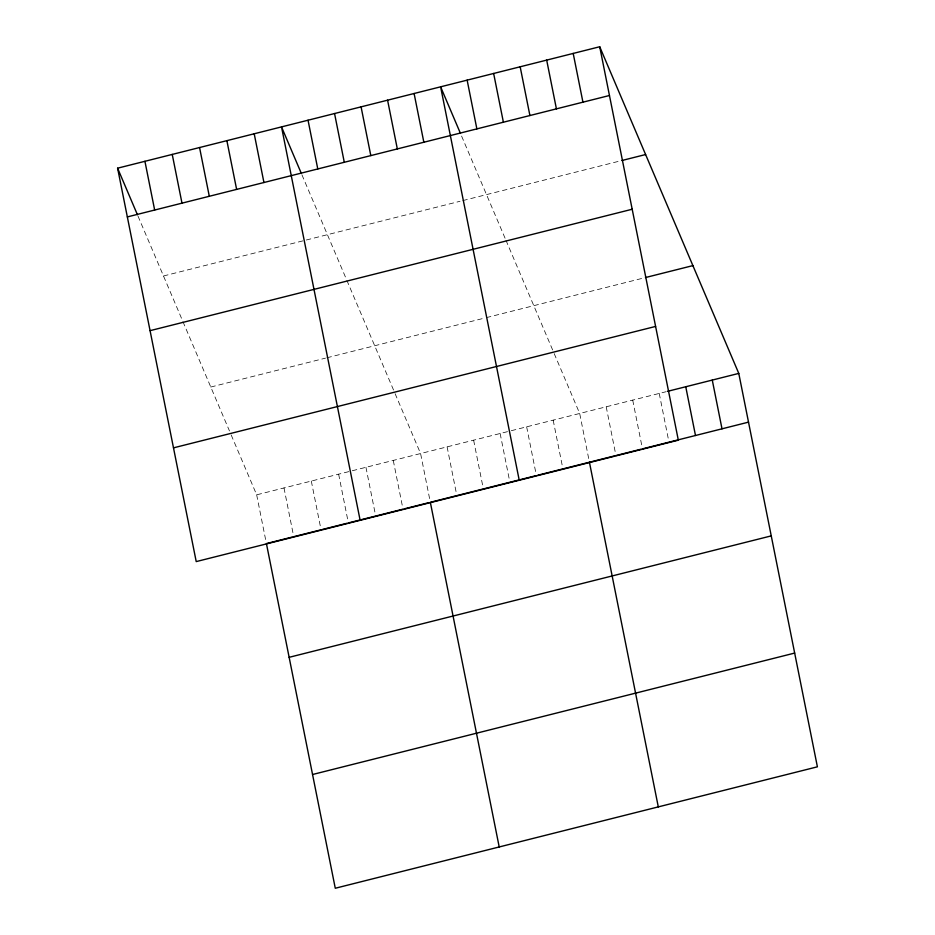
<?xml version="1.0" encoding="UTF-8"?>
<svg xmlns="http://www.w3.org/2000/svg" width="935" height="935" viewBox="0 0 935 935"><rect width="100%" height="100%" fill="white"/><g stroke="black" fill="none" stroke-linecap="round" stroke-linejoin="round"><path stroke-width="0.7" stroke-dasharray="4.67 3.51" d="M163.496 275.977L459.997 201.294M462.79 200.593L619.087 161.217M210.784 387.032L325.52 358.128M326.888 357.789L484.949 317.982M486.34 317.631L644.04 277.905M231.179 434.939L256.669 494.825L350.929 471.088M352.285 470.749L509.902 431.047M511.305 430.696L666.211 391.683M461.586 136.066L505.426 239.044M505.952 240.272L553.053 350.929M554.186 353.582L579.688 413.469L589.143 460.826M301.923 174.798L346.324 279.109M346.85 280.348L393.962 390.994M395.096 393.658L420.586 453.545L430.053 500.891M137.994 216.09L182.407 320.401M182.933 321.628L229.472 430.953M659.233 393.436L668.7 440.794M632.715 400.11L641.901 446.077M606.207 406.795L615.662 454.141M553.169 420.154L562.636 467.5M526.65 426.827L536.117 474.185M500.143 433.501L509.598 480.859M473.624 440.186L483.079 487.544M447.105 446.86L456.292 492.827M393.273 460.429L402.728 507.775M365.947 467.301L375.414 514.659M338.634 474.185L348.089 521.543M311.308 481.069L320.775 528.415M283.995 487.941L293.45 535.299M256.669 494.825L265.856 540.792"/><path stroke-width="1.4" d="M599.721 46.75L678.331 440.175L196.221 561.596L117.6 168.183L599.721 46.75L738.779 373.404L817.4 766.817L335.279 888.25L266.417 543.574L292.363 537.041M127.347 216.92L609.456 95.499M621.88 160.516L645.606 154.544M150.067 330.663L632.189 209.241M645.442 277.555L692.893 265.61M173.489 447.853L655.599 326.432M667.613 391.321L738.779 373.404M293.73 536.69L321.056 529.818M322.411 529.467L347.002 523.273M348.369 522.934L403.008 509.166M404.376 508.827L428.966 502.633M536.398 475.576L430.334 502.294L499.208 846.97M537.789 475.225L614.552 455.894M615.943 455.544L641.059 449.209M642.462 448.858L748.526 422.141M289.137 657.317L771.246 535.884M312.559 774.507L794.668 653.074M460.452 133.401L440.619 86.826L519.229 480.239M301.35 173.466L281.517 126.891L360.139 520.316M117.6 168.183L137.433 214.758M712.271 380.077L722.007 428.826M685.752 386.751L695.488 435.5M573.202 53.424L582.937 102.172M546.683 60.109L556.418 108.857M520.164 66.782L529.911 115.531M589.424 462.217L658.298 806.893M493.645 73.468L503.392 122.216M467.138 80.141L476.873 128.89M414.1 93.5L423.847 142.249M387.581 100.174L397.328 148.922M361.074 106.859L370.809 155.607M334.555 113.532L344.29 162.281M308.036 120.218L317.783 168.966M254.203 133.775L263.939 182.524M226.878 140.659L236.625 189.396M199.564 147.531L209.3 196.28M172.239 154.415L181.986 203.164M144.925 161.299L154.661 210.048"/></g></svg>
